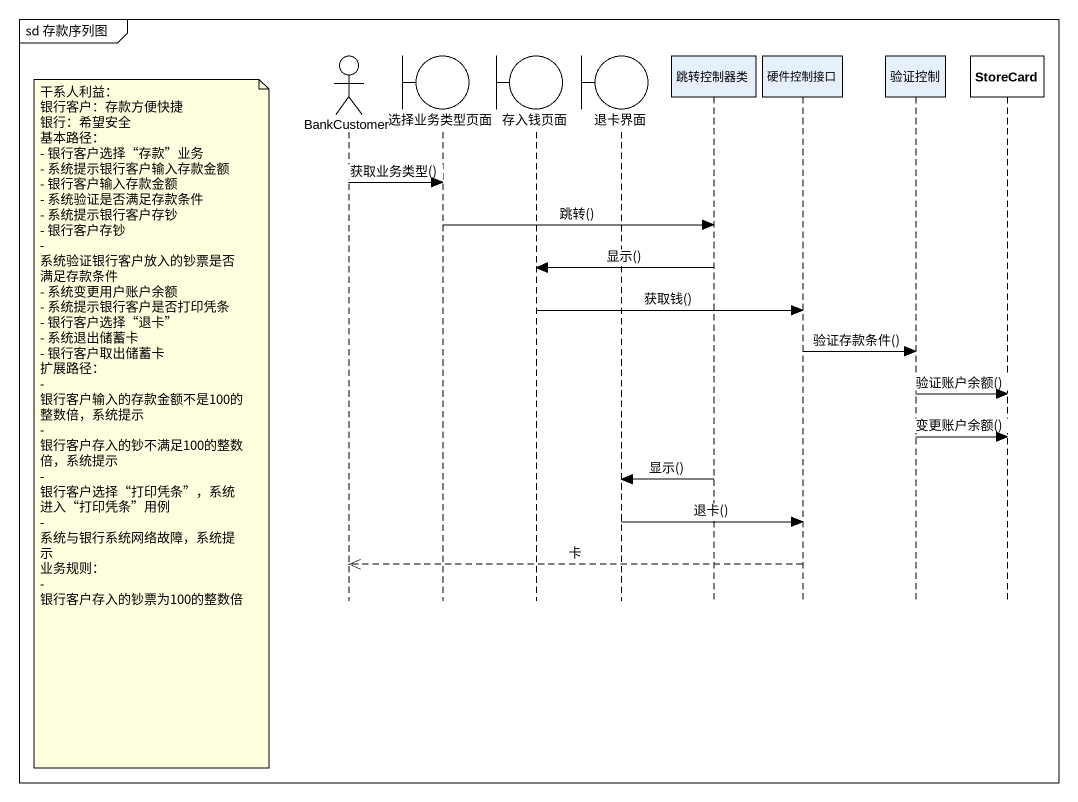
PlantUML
@startuml
mainframe sd 存款序列图
hide footbox
actor BankCustomer
boundary 选择业务类型页面
boundary 存入钱页面
boundary 退卡界面
participant 跳转控制器类
participant 硬件控制接口
participant 验证控制
participant StoreCard #FFFFFF

BankCustomer -> 选择业务类型页面 : 获取业务类型()
选择业务类型页面 -> 跳转控制器类 : 跳转()
跳转控制器类 -> 存入钱页面 : 显示()
存入钱页面 -> 硬件控制接口 : 获取钱()
硬件控制接口 -> 验证控制 : 验证存款条件()
验证控制 -> StoreCard : 验证账户余额()
note left of BankCustomer
  干系人利益：
  银行客户：存款方便快捷
  银行：希望安全
  基本路径：
  - 银行客户选择“存款”业务
  - 系统提示银行客户输入存款金额
  - 银行客户输入存款金额
  - 系统验证是否满足存款条件
  - 系统提示银行客户存钞
  - 银行客户存钞
  - 系统验证银行客户放入的钞票是否满足存款条件
  - 系统变更用户账户余额
  - 系统提示银行客户是否打印凭条
  - 银行客户选择“退卡”
  - 系统退出储蓄卡
  - 银行客户取出储蓄卡
  扩展路径：
  - 银行客户输入的存款金额不是100的整数倍，系统提示
  - 银行客户存入的钞不满足100的整数倍，系统提示
  - 银行客户选择“打印凭条”，系统进入“打印凭条”用例
  - 系统与银行系统网络故障，系统提示
  业务规则：
  - 银行客户存入的钞票为100的整数倍
end note
验证控制 -> StoreCard : 变更账户余额()
跳转控制器类 -> 退卡界面 : 显示()
退卡界面 -> 硬件控制接口 : 退卡()
硬件控制接口 -->> BankCustomer : 卡
@enduml
